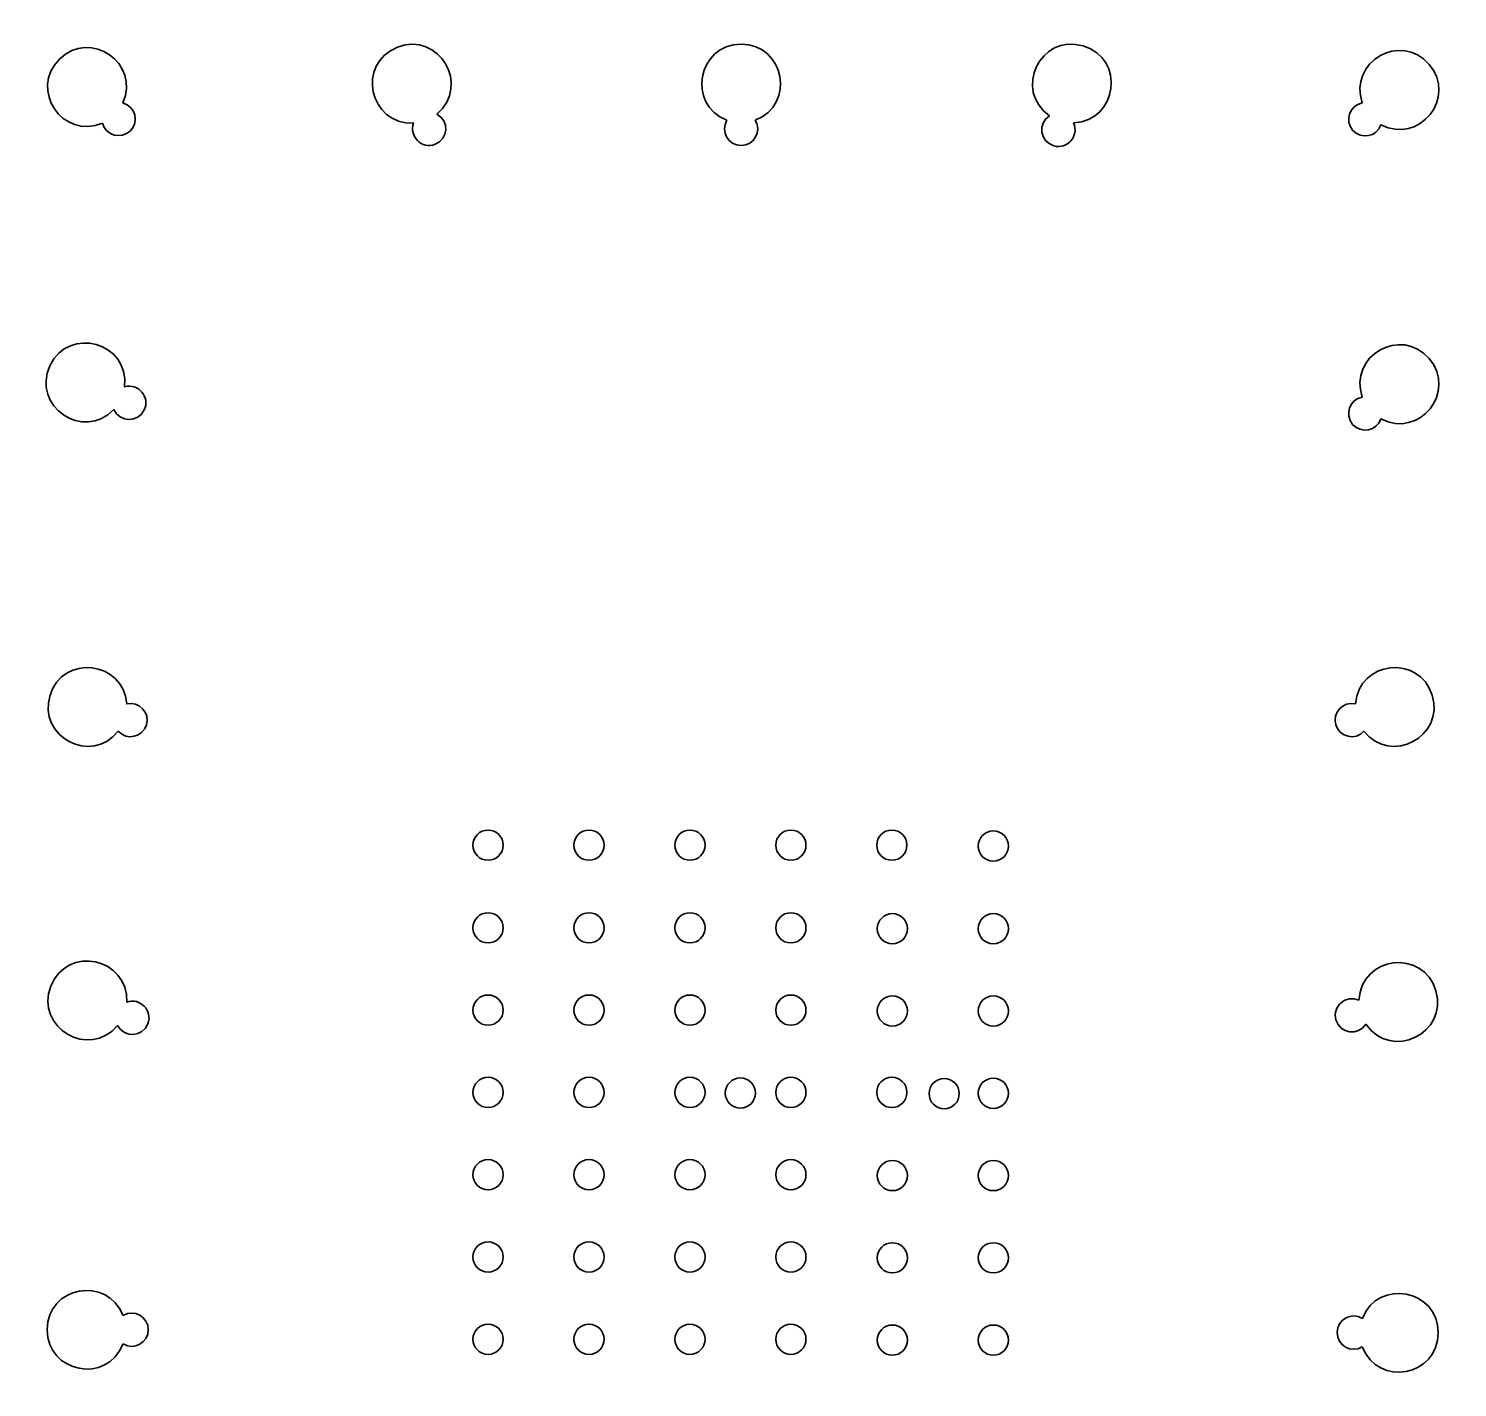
# Model space of a CAD drawing. Header units: centimetres. Extents: x -10.7 to 10.7, y -4.6 to 4.6.
# Drawn here: x 0.502 to 5.231, y -0.154 to 4.343 of the extents above; entities that cross this region are included whole.
import ezdxf

# ---------------------------------------------------------------- set-up
doc = ezdxf.new("R2010")
doc.units = ezdxf.units.CM
doc.header["$MEASUREMENT"] = 0
doc.layers.add('Layer 1', color=7, linetype='Continuous')

msp = doc.modelspace()

# ---------------------------------------------------------------- linework, layer by layer
at = {"layer": 'Layer 1', "color": 5, "lineweight": 35}
for points, knots in [([(0.74666, 4.03057), (0.61467, 3.97389), (0.50181, 4.14157), (0.60401, 4.24251), (0.60401, 4.24251), (0.7062, 4.34345), (0.87247, 4.22853), (0.81417, 4.09726), (0.81417, 4.09726), (0.85523, 4.08628), (0.86885, 4.03486), (0.83861, 4.005), (0.83861, 4.005), (0.80837, 3.97513), (0.75713, 3.98938), (0.74666, 4.03057)], [0, 0, 0, 0, 0.2, 0.2, 0.2, 0.2, 0.4, 0.4, 0.4, 0.4, 0.6, 0.6, 0.6, 0.6, 1, 1, 1, 1]), ([(1.85299, 4.06065), (1.89496, 4.03884), (1.89164, 3.97772), (1.84755, 3.96059), (1.84755, 3.96059), (1.80345, 3.94345), (1.75973, 3.98629), (1.77596, 4.03072), (1.77596, 4.03072), (1.62878, 4.02378), (1.58541, 4.22838), (1.72275, 4.28175), (1.72275, 4.28175), (1.86009, 4.33512), (1.96625, 4.15491), (1.85299, 4.06065)], [0, 0, 0, 0, 0.2, 0.2, 0.2, 0.2, 0.4, 0.4, 0.4, 0.4, 0.6, 0.6, 0.6, 0.6, 1, 1, 1, 1]), ([(3.95979, 4.03146), (3.97972, 3.98856), (3.93978, 3.94218), (3.8944, 3.95552), (3.8944, 3.95552), (3.84901, 3.96885), (3.84052, 4.02947), (3.8805, 4.05476), (3.8805, 4.05476), (3.75967, 4.13909), (3.85019, 4.32764), (3.99156, 4.28609), (3.99156, 4.28609), (4.13292, 4.24454), (4.10703, 4.037), (3.95979, 4.03146)], [0, 0, 0, 0, 0.2, 0.2, 0.2, 0.2, 0.4, 0.4, 0.4, 0.4, 0.6, 0.6, 0.6, 0.6, 1, 1, 1, 1]), ([(4.91561, 4.09723), (4.86816, 4.2328), (5.04321, 4.33384), (5.13687, 4.22494), (5.13687, 4.22494), (5.23053, 4.11604), (5.10444, 3.95807), (4.97749, 4.02528), (4.97749, 4.02528), (4.9637, 3.98508), (4.91148, 3.97504), (4.88376, 4.00725), (4.88376, 4.00725), (4.85605, 4.03948), (4.8738, 4.08961), (4.91561, 4.09723)], [0, 0, 0, 0, 0.2, 0.2, 0.2, 0.2, 0.4, 0.4, 0.4, 0.4, 0.6, 0.6, 0.6, 0.6, 1, 1, 1, 1]), ([(2.8128, 4.04018), (2.67867, 4.09225), (2.71596, 4.29136), (2.85984, 4.29136), (2.85984, 4.29136), (3.00372, 4.29136), (3.04101, 4.09225), (2.90688, 4.04018)], [0, 0, 0, 0, 0.3333333, 0.3333333, 0.3333333, 0.3333333, 1, 1, 1, 1]), ([(2.90688, 4.04018), (2.92908, 4.00352), (2.90269, 3.95668), (2.85984, 3.95668), (2.85984, 3.95668), (2.81699, 3.95668), (2.7906, 4.00352), (2.8128, 4.04018)], [0, 0, 0, 0, 0.3333333, 0.3333333, 0.3333333, 0.3333333, 1, 1, 1, 1]), ([(0.78442, 3.08282), (0.80333, 3.03947), (0.86453, 3.03864), (0.88463, 3.08147), (0.88463, 3.08147), (0.90471, 3.12431), (0.86495, 3.17082), (0.81951, 3.15765), (0.81951, 3.15765), (0.83643, 3.30401), (0.63524, 3.36118), (0.57267, 3.22778), (0.57267, 3.22778), (0.5101, 3.09438), (0.68269, 2.97624), (0.78442, 3.08282)], [0, 0, 0, 0, 0.2, 0.2, 0.2, 0.2, 0.4, 0.4, 0.4, 0.4, 0.6, 0.6, 0.6, 0.6, 1, 1, 1, 1]), ([(4.91561, 3.12359), (4.86816, 3.25916), (5.04321, 3.3602), (5.13687, 3.2513), (5.13687, 3.2513), (5.23053, 3.1424), (5.10444, 2.98443), (4.97749, 3.05164), (4.97749, 3.05164), (4.9637, 3.01144), (4.91148, 3.0014), (4.88376, 3.03361), (4.88376, 3.03361), (4.85605, 3.06584), (4.8738, 3.11597), (4.91561, 3.12359)], [0, 0, 0, 0, 0.2, 0.2, 0.2, 0.2, 0.4, 0.4, 0.4, 0.4, 0.6, 0.6, 0.6, 0.6, 1, 1, 1, 1]), ([(0.79865, 2.01758), (0.70916, 1.90522), (0.53042, 1.99958), (0.57272, 2.13685), (0.57272, 2.13685), (0.61502, 2.27412), (0.81587, 2.25151), (0.82659, 2.10827), (0.82659, 2.10827), (0.86796, 2.11802), (0.90428, 2.07916), (0.89176, 2.03854), (0.89176, 2.03854), (0.87924, 1.99792), (0.82735, 1.98625), (0.79865, 2.01758)], [0, 0, 0, 0, 0.2, 0.2, 0.2, 0.2, 0.4, 0.4, 0.4, 0.4, 0.6, 0.6, 0.6, 0.6, 1, 1, 1, 1]), ([(4.92103, 2.01758), (5.01052, 1.90522), (5.18927, 1.99958), (5.14696, 2.13685), (5.14696, 2.13685), (5.10466, 2.27412), (4.90381, 2.25151), (4.89309, 2.10827), (4.89309, 2.10827), (4.85172, 2.11802), (4.8154, 2.07916), (4.82792, 2.03854), (4.82792, 2.03854), (4.84044, 1.99792), (4.89233, 1.98625), (4.92103, 2.01758)], [0, 0, 0, 0, 0.2, 0.2, 0.2, 0.2, 0.4, 0.4, 0.4, 0.4, 0.6, 0.6, 0.6, 0.6, 1, 1, 1, 1]), ([(2.07253, 1.64073), (2.07253, 1.66834), (2.05014, 1.69073), (2.02253, 1.69073), (2.02253, 1.69073), (1.99491, 1.69073), (1.97253, 1.66834), (1.97253, 1.64073), (1.97253, 1.64073), (1.97253, 1.61311), (1.99491, 1.59073), (2.02253, 1.59073), (2.02253, 1.59073), (2.05014, 1.59073), (2.07253, 1.61311), (2.07253, 1.64073)], [0, 0, 0, 0, 0.2, 0.2, 0.2, 0.2, 0.4, 0.4, 0.4, 0.4, 0.6, 0.6, 0.6, 0.6, 1, 1, 1, 1]), ([(2.40656, 1.64073), (2.40656, 1.66834), (2.38417, 1.69073), (2.35656, 1.69073), (2.35656, 1.69073), (2.32895, 1.69073), (2.30656, 1.66834), (2.30656, 1.64073), (2.30656, 1.64073), (2.30656, 1.61311), (2.32895, 1.59073), (2.35656, 1.59073), (2.35656, 1.59073), (2.38417, 1.59073), (2.40656, 1.61311), (2.40656, 1.64073)], [0, 0, 0, 0, 0.2, 0.2, 0.2, 0.2, 0.4, 0.4, 0.4, 0.4, 0.6, 0.6, 0.6, 0.6, 1, 1, 1, 1]), ([(2.74059, 1.64073), (2.74059, 1.66834), (2.7182, 1.69073), (2.69059, 1.69073), (2.69059, 1.69073), (2.66298, 1.69073), (2.64059, 1.66834), (2.64059, 1.64073), (2.64059, 1.64073), (2.64059, 1.61311), (2.66298, 1.59073), (2.69059, 1.59073), (2.69059, 1.59073), (2.7182, 1.59073), (2.74059, 1.61311), (2.74059, 1.64073)], [0, 0, 0, 0, 0.2, 0.2, 0.2, 0.2, 0.4, 0.4, 0.4, 0.4, 0.6, 0.6, 0.6, 0.6, 1, 1, 1, 1]), ([(3.07461, 1.64073), (3.07461, 1.66834), (3.05222, 1.69073), (3.02461, 1.69073), (3.02461, 1.69073), (2.99699, 1.69073), (2.97461, 1.66834), (2.97461, 1.64073), (2.97461, 1.64073), (2.97461, 1.61311), (2.99699, 1.59073), (3.02461, 1.59073), (3.02461, 1.59073), (3.05222, 1.59073), (3.07461, 1.61311), (3.07461, 1.64073)], [0, 0, 0, 0, 0.2, 0.2, 0.2, 0.2, 0.4, 0.4, 0.4, 0.4, 0.6, 0.6, 0.6, 0.6, 1, 1, 1, 1]), ([(3.40864, 1.64073), (3.40864, 1.66834), (3.38625, 1.69073), (3.35864, 1.69073), (3.35864, 1.69073), (3.33103, 1.69073), (3.30864, 1.66834), (3.30864, 1.64073), (3.30864, 1.64073), (3.30864, 1.61311), (3.33103, 1.59073), (3.35864, 1.59073), (3.35864, 1.59073), (3.38625, 1.59073), (3.40864, 1.61311), (3.40864, 1.64073)], [0, 0, 0, 0, 0.2, 0.2, 0.2, 0.2, 0.4, 0.4, 0.4, 0.4, 0.6, 0.6, 0.6, 0.6, 1, 1, 1, 1]), ([(3.74466, 1.63792), (3.74466, 1.66553), (3.72228, 1.68791), (3.69466, 1.68791), (3.69466, 1.68791), (3.66705, 1.68791), (3.64467, 1.66553), (3.64467, 1.63792), (3.64467, 1.63792), (3.64467, 1.6103), (3.66705, 1.58791), (3.69466, 1.58791), (3.69466, 1.58791), (3.72228, 1.58791), (3.74466, 1.6103), (3.74466, 1.63792)], [0, 0, 0, 0, 0.2, 0.2, 0.2, 0.2, 0.4, 0.4, 0.4, 0.4, 0.6, 0.6, 0.6, 0.6, 1, 1, 1, 1]), ([(2.07253, 1.36718), (2.07253, 1.39479), (2.05014, 1.41718), (2.02253, 1.41718), (2.02253, 1.41718), (1.99491, 1.41718), (1.97253, 1.39479), (1.97253, 1.36718), (1.97253, 1.36718), (1.97253, 1.33956), (1.99491, 1.31718), (2.02253, 1.31718), (2.02253, 1.31718), (2.05014, 1.31718), (2.07253, 1.33956), (2.07253, 1.36718)], [0, 0, 0, 0, 0.2, 0.2, 0.2, 0.2, 0.4, 0.4, 0.4, 0.4, 0.6, 0.6, 0.6, 0.6, 1, 1, 1, 1]), ([(2.40656, 1.36718), (2.40656, 1.39479), (2.38417, 1.41718), (2.35656, 1.41718), (2.35656, 1.41718), (2.32895, 1.41718), (2.30656, 1.39479), (2.30656, 1.36718), (2.30656, 1.36718), (2.30656, 1.33956), (2.32895, 1.31718), (2.35656, 1.31718), (2.35656, 1.31718), (2.38417, 1.31718), (2.40656, 1.33956), (2.40656, 1.36718)], [0, 0, 0, 0, 0.2, 0.2, 0.2, 0.2, 0.4, 0.4, 0.4, 0.4, 0.6, 0.6, 0.6, 0.6, 1, 1, 1, 1]), ([(2.74059, 1.36718), (2.74059, 1.39479), (2.7182, 1.41718), (2.69059, 1.41718), (2.69059, 1.41718), (2.66298, 1.41718), (2.64059, 1.39479), (2.64059, 1.36718), (2.64059, 1.36718), (2.64059, 1.33956), (2.66298, 1.31718), (2.69059, 1.31718), (2.69059, 1.31718), (2.7182, 1.31718), (2.74059, 1.33956), (2.74059, 1.36718)], [0, 0, 0, 0, 0.2, 0.2, 0.2, 0.2, 0.4, 0.4, 0.4, 0.4, 0.6, 0.6, 0.6, 0.6, 1, 1, 1, 1]), ([(3.07461, 1.36718), (3.07461, 1.39479), (3.05222, 1.41718), (3.02461, 1.41718), (3.02461, 1.41718), (2.99699, 1.41718), (2.97461, 1.39479), (2.97461, 1.36718), (2.97461, 1.36718), (2.97461, 1.33956), (2.99699, 1.31718), (3.02461, 1.31718), (3.02461, 1.31718), (3.05222, 1.31718), (3.07461, 1.33956), (3.07461, 1.36718)], [0, 0, 0, 0, 0.2, 0.2, 0.2, 0.2, 0.4, 0.4, 0.4, 0.4, 0.6, 0.6, 0.6, 0.6, 1, 1, 1, 1]), ([(3.41063, 1.36437), (3.41063, 1.39198), (3.38825, 1.41437), (3.36063, 1.41437), (3.36063, 1.41437), (3.33302, 1.41437), (3.31063, 1.39198), (3.31063, 1.36437), (3.31063, 1.36437), (3.31063, 1.33675), (3.33302, 1.31437), (3.36063, 1.31437), (3.36063, 1.31437), (3.38825, 1.31437), (3.41063, 1.33675), (3.41063, 1.36437)], [0, 0, 0, 0, 0.2, 0.2, 0.2, 0.2, 0.4, 0.4, 0.4, 0.4, 0.6, 0.6, 0.6, 0.6, 1, 1, 1, 1]), ([(3.74466, 1.36437), (3.74466, 1.39198), (3.72228, 1.41437), (3.69466, 1.41437), (3.69466, 1.41437), (3.66705, 1.41437), (3.64467, 1.39198), (3.64467, 1.36437), (3.64467, 1.36437), (3.64467, 1.33675), (3.66705, 1.31437), (3.69466, 1.31437), (3.69466, 1.31437), (3.72228, 1.31437), (3.74466, 1.33675), (3.74466, 1.36437)], [0, 0, 0, 0, 0.2, 0.2, 0.2, 0.2, 0.4, 0.4, 0.4, 0.4, 0.6, 0.6, 0.6, 0.6, 1, 1, 1, 1]), ([(0.79657, 1.04398), (0.81839, 1.00201), (0.8795, 1.00534), (0.89663, 1.04943), (0.89663, 1.04943), (0.91377, 1.09352), (0.87094, 1.13724), (0.8265, 1.12101), (0.8265, 1.12101), (0.83345, 1.26819), (0.62884, 1.31157), (0.57547, 1.17423), (0.57547, 1.17423), (0.5221, 1.03689), (0.70231, 0.93073), (0.79657, 1.04398)], [0, 0, 0, 0, 0.2, 0.2, 0.2, 0.2, 0.4, 0.4, 0.4, 0.4, 0.6, 0.6, 0.6, 0.6, 1, 1, 1, 1]), ([(4.90474, 1.12742), (4.8619, 1.14747), (4.81541, 1.10766), (4.82862, 1.06223), (4.82862, 1.06223), (4.84184, 1.01681), (4.90242, 1.00816), (4.92783, 1.04806), (4.92783, 1.04806), (5.01182, 0.92701), (5.20062, 1.01701), (5.15946, 1.15849), (5.15946, 1.15849), (5.1183, 1.29997), (4.91069, 1.27464), (4.90474, 1.12742)], [0, 0, 0, 0, 0.2, 0.2, 0.2, 0.2, 0.4, 0.4, 0.4, 0.4, 0.6, 0.6, 0.6, 0.6, 1, 1, 1, 1]), ([(2.07253, 1.09483), (2.07253, 1.12245), (2.05014, 1.14484), (2.02253, 1.14484), (2.02253, 1.14484), (1.99491, 1.14484), (1.97253, 1.12245), (1.97253, 1.09483), (1.97253, 1.09483), (1.97253, 1.06722), (1.99491, 1.04484), (2.02253, 1.04484), (2.02253, 1.04484), (2.05014, 1.04484), (2.07253, 1.06722), (2.07253, 1.09483)], [0, 0, 0, 0, 0.2, 0.2, 0.2, 0.2, 0.4, 0.4, 0.4, 0.4, 0.6, 0.6, 0.6, 0.6, 1, 1, 1, 1]), ([(2.40656, 1.09483), (2.40656, 1.12245), (2.38417, 1.14484), (2.35656, 1.14484), (2.35656, 1.14484), (2.32895, 1.14484), (2.30656, 1.12245), (2.30656, 1.09483), (2.30656, 1.09483), (2.30656, 1.06722), (2.32895, 1.04484), (2.35656, 1.04484), (2.35656, 1.04484), (2.38417, 1.04484), (2.40656, 1.06722), (2.40656, 1.09483)], [0, 0, 0, 0, 0.2, 0.2, 0.2, 0.2, 0.4, 0.4, 0.4, 0.4, 0.6, 0.6, 0.6, 0.6, 1, 1, 1, 1]), ([(2.74059, 1.09483), (2.74059, 1.12245), (2.7182, 1.14484), (2.69059, 1.14484), (2.69059, 1.14484), (2.66298, 1.14484), (2.64059, 1.12245), (2.64059, 1.09483), (2.64059, 1.09483), (2.64059, 1.06722), (2.66298, 1.04484), (2.69059, 1.04484), (2.69059, 1.04484), (2.7182, 1.04484), (2.74059, 1.06722), (2.74059, 1.09483)], [0, 0, 0, 0, 0.2, 0.2, 0.2, 0.2, 0.4, 0.4, 0.4, 0.4, 0.6, 0.6, 0.6, 0.6, 1, 1, 1, 1]), ([(3.07461, 1.09483), (3.07461, 1.12245), (3.05222, 1.14484), (3.02461, 1.14484), (3.02461, 1.14484), (2.99699, 1.14484), (2.97461, 1.12245), (2.97461, 1.09483), (2.97461, 1.09483), (2.97461, 1.06722), (2.99699, 1.04484), (3.02461, 1.04484), (3.02461, 1.04484), (3.05222, 1.04484), (3.07461, 1.06722), (3.07461, 1.09483)], [0, 0, 0, 0, 0.2, 0.2, 0.2, 0.2, 0.4, 0.4, 0.4, 0.4, 0.6, 0.6, 0.6, 0.6, 1, 1, 1, 1]), ([(3.41063, 1.09202), (3.41063, 1.11964), (3.38825, 1.14203), (3.36063, 1.14203), (3.36063, 1.14203), (3.33302, 1.14203), (3.31063, 1.11964), (3.31063, 1.09202), (3.31063, 1.09202), (3.31063, 1.06441), (3.33302, 1.04202), (3.36063, 1.04202), (3.36063, 1.04202), (3.38825, 1.04202), (3.41063, 1.06441), (3.41063, 1.09202)], [0, 0, 0, 0, 0.2, 0.2, 0.2, 0.2, 0.4, 0.4, 0.4, 0.4, 0.6, 0.6, 0.6, 0.6, 1, 1, 1, 1]), ([(3.74466, 1.09202), (3.74466, 1.11964), (3.72228, 1.14203), (3.69466, 1.14203), (3.69466, 1.14203), (3.66705, 1.14203), (3.64467, 1.11964), (3.64467, 1.09202), (3.64467, 1.09202), (3.64467, 1.06441), (3.66705, 1.04202), (3.69466, 1.04202), (3.69466, 1.04202), (3.72228, 1.04202), (3.74466, 1.06441), (3.74466, 1.09202)], [0, 0, 0, 0, 0.2, 0.2, 0.2, 0.2, 0.4, 0.4, 0.4, 0.4, 0.6, 0.6, 0.6, 0.6, 1, 1, 1, 1]), ([(2.07253, 0.82249), (2.07253, 0.85011), (2.05014, 0.87249), (2.02253, 0.87249), (2.02253, 0.87249), (1.99491, 0.87249), (1.97253, 0.85011), (1.97253, 0.82249), (1.97253, 0.82249), (1.97253, 0.79487), (1.99491, 0.77248), (2.02253, 0.77248), (2.02253, 0.77248), (2.05014, 0.77248), (2.07253, 0.79487), (2.07253, 0.82249)], [0, 0, 0, 0, 0.2, 0.2, 0.2, 0.2, 0.4, 0.4, 0.4, 0.4, 0.6, 0.6, 0.6, 0.6, 1, 1, 1, 1]), ([(2.40656, 0.82249), (2.40656, 0.85011), (2.38417, 0.87249), (2.35656, 0.87249), (2.35656, 0.87249), (2.32895, 0.87249), (2.30656, 0.85011), (2.30656, 0.82249), (2.30656, 0.82249), (2.30656, 0.79487), (2.32895, 0.77248), (2.35656, 0.77248), (2.35656, 0.77248), (2.38417, 0.77248), (2.40656, 0.79487), (2.40656, 0.82249)], [0, 0, 0, 0, 0.2, 0.2, 0.2, 0.2, 0.4, 0.4, 0.4, 0.4, 0.6, 0.6, 0.6, 0.6, 1, 1, 1, 1]), ([(2.74059, 0.82249), (2.74059, 0.85011), (2.7182, 0.87249), (2.69059, 0.87249), (2.69059, 0.87249), (2.66298, 0.87249), (2.64059, 0.85011), (2.64059, 0.82249), (2.64059, 0.82249), (2.64059, 0.79487), (2.66298, 0.77248), (2.69059, 0.77248), (2.69059, 0.77248), (2.7182, 0.77248), (2.74059, 0.79487), (2.74059, 0.82249)], [0, 0, 0, 0, 0.2, 0.2, 0.2, 0.2, 0.4, 0.4, 0.4, 0.4, 0.6, 0.6, 0.6, 0.6, 1, 1, 1, 1]), ([(2.90759, 0.82032), (2.90759, 0.84794), (2.88522, 0.87032), (2.8576, 0.87032), (2.8576, 0.87032), (2.82999, 0.87032), (2.8076, 0.84794), (2.8076, 0.82032), (2.8076, 0.82032), (2.8076, 0.7927), (2.82999, 0.77031), (2.8576, 0.77031), (2.8576, 0.77031), (2.88522, 0.77031), (2.90759, 0.7927), (2.90759, 0.82032)], [0, 0, 0, 0, 0.2, 0.2, 0.2, 0.2, 0.4, 0.4, 0.4, 0.4, 0.6, 0.6, 0.6, 0.6, 1, 1, 1, 1]), ([(3.07461, 0.82249), (3.07461, 0.85011), (3.05222, 0.87249), (3.02461, 0.87249), (3.02461, 0.87249), (2.99699, 0.87249), (2.97461, 0.85011), (2.97461, 0.82249), (2.97461, 0.82249), (2.97461, 0.79487), (2.99699, 0.77248), (3.02461, 0.77248), (3.02461, 0.77248), (3.05222, 0.77248), (3.07461, 0.79487), (3.07461, 0.82249)], [0, 0, 0, 0, 0.2, 0.2, 0.2, 0.2, 0.4, 0.4, 0.4, 0.4, 0.6, 0.6, 0.6, 0.6, 1, 1, 1, 1]), ([(3.40864, 0.82249), (3.40864, 0.85011), (3.38625, 0.87249), (3.35864, 0.87249), (3.35864, 0.87249), (3.33103, 0.87249), (3.30864, 0.85011), (3.30864, 0.82249), (3.30864, 0.82249), (3.30864, 0.79487), (3.33103, 0.77248), (3.35864, 0.77248), (3.35864, 0.77248), (3.38625, 0.77248), (3.40864, 0.79487), (3.40864, 0.82249)], [0, 0, 0, 0, 0.2, 0.2, 0.2, 0.2, 0.4, 0.4, 0.4, 0.4, 0.6, 0.6, 0.6, 0.6, 1, 1, 1, 1]), ([(3.58186, 0.8186), (3.58186, 0.84621), (3.55948, 0.8686), (3.53187, 0.8686), (3.53187, 0.8686), (3.50425, 0.8686), (3.48187, 0.84621), (3.48187, 0.8186), (3.48187, 0.8186), (3.48187, 0.79097), (3.50425, 0.76859), (3.53187, 0.76859), (3.53187, 0.76859), (3.55948, 0.76859), (3.58186, 0.79097), (3.58186, 0.8186)], [0, 0, 0, 0, 0.2, 0.2, 0.2, 0.2, 0.4, 0.4, 0.4, 0.4, 0.6, 0.6, 0.6, 0.6, 1, 1, 1, 1]), ([(3.74466, 0.81968), (3.74466, 0.8473), (3.72228, 0.86968), (3.69466, 0.86968), (3.69466, 0.86968), (3.66705, 0.86968), (3.64467, 0.8473), (3.64467, 0.81968), (3.64467, 0.81968), (3.64467, 0.79206), (3.66705, 0.76967), (3.69466, 0.76967), (3.69466, 0.76967), (3.72228, 0.76967), (3.74466, 0.79206), (3.74466, 0.81968)], [0, 0, 0, 0, 0.2, 0.2, 0.2, 0.2, 0.4, 0.4, 0.4, 0.4, 0.6, 0.6, 0.6, 0.6, 1, 1, 1, 1]), ([(2.07253, 0.55014), (2.07253, 0.57775), (2.05014, 0.60014), (2.02253, 0.60014), (2.02253, 0.60014), (1.99491, 0.60014), (1.97253, 0.57775), (1.97253, 0.55014), (1.97253, 0.55014), (1.97253, 0.52253), (1.99491, 0.50014), (2.02253, 0.50014), (2.02253, 0.50014), (2.05014, 0.50014), (2.07253, 0.52253), (2.07253, 0.55014)], [0, 0, 0, 0, 0.2, 0.2, 0.2, 0.2, 0.4, 0.4, 0.4, 0.4, 0.6, 0.6, 0.6, 0.6, 1, 1, 1, 1]), ([(2.40656, 0.55014), (2.40656, 0.57775), (2.38417, 0.60014), (2.35656, 0.60014), (2.35656, 0.60014), (2.32895, 0.60014), (2.30656, 0.57775), (2.30656, 0.55014), (2.30656, 0.55014), (2.30656, 0.52253), (2.32895, 0.50014), (2.35656, 0.50014), (2.35656, 0.50014), (2.38417, 0.50014), (2.40656, 0.52253), (2.40656, 0.55014)], [0, 0, 0, 0, 0.2, 0.2, 0.2, 0.2, 0.4, 0.4, 0.4, 0.4, 0.6, 0.6, 0.6, 0.6, 1, 1, 1, 1]), ([(2.74059, 0.55014), (2.74059, 0.57775), (2.7182, 0.60014), (2.69059, 0.60014), (2.69059, 0.60014), (2.66298, 0.60014), (2.64059, 0.57775), (2.64059, 0.55014), (2.64059, 0.55014), (2.64059, 0.52253), (2.66298, 0.50014), (2.69059, 0.50014), (2.69059, 0.50014), (2.7182, 0.50014), (2.74059, 0.52253), (2.74059, 0.55014)], [0, 0, 0, 0, 0.2, 0.2, 0.2, 0.2, 0.4, 0.4, 0.4, 0.4, 0.6, 0.6, 0.6, 0.6, 1, 1, 1, 1]), ([(3.07461, 0.55014), (3.07461, 0.57775), (3.05222, 0.60014), (3.02461, 0.60014), (3.02461, 0.60014), (2.99699, 0.60014), (2.97461, 0.57775), (2.97461, 0.55014), (2.97461, 0.55014), (2.97461, 0.52253), (2.99699, 0.50014), (3.02461, 0.50014), (3.02461, 0.50014), (3.05222, 0.50014), (3.07461, 0.52253), (3.07461, 0.55014)], [0, 0, 0, 0, 0.2, 0.2, 0.2, 0.2, 0.4, 0.4, 0.4, 0.4, 0.6, 0.6, 0.6, 0.6, 1, 1, 1, 1]), ([(3.41063, 0.54733), (3.41063, 0.57495), (3.38825, 0.59733), (3.36063, 0.59733), (3.36063, 0.59733), (3.33302, 0.59733), (3.31063, 0.57495), (3.31063, 0.54733), (3.31063, 0.54733), (3.31063, 0.51972), (3.33302, 0.49733), (3.36063, 0.49733), (3.36063, 0.49733), (3.38825, 0.49733), (3.41063, 0.51972), (3.41063, 0.54733)], [0, 0, 0, 0, 0.2, 0.2, 0.2, 0.2, 0.4, 0.4, 0.4, 0.4, 0.6, 0.6, 0.6, 0.6, 1, 1, 1, 1]), ([(3.74466, 0.54733), (3.74466, 0.57495), (3.72228, 0.59733), (3.69466, 0.59733), (3.69466, 0.59733), (3.66705, 0.59733), (3.64467, 0.57495), (3.64467, 0.54733), (3.64467, 0.54733), (3.64467, 0.51972), (3.66705, 0.49733), (3.69466, 0.49733), (3.69466, 0.49733), (3.72228, 0.49733), (3.74466, 0.51972), (3.74466, 0.54733)], [0, 0, 0, 0, 0.2, 0.2, 0.2, 0.2, 0.4, 0.4, 0.4, 0.4, 0.6, 0.6, 0.6, 0.6, 1, 1, 1, 1]), ([(2.07253, 0.2778), (2.07253, 0.30541), (2.05014, 0.3278), (2.02253, 0.3278), (2.02253, 0.3278), (1.99491, 0.3278), (1.97253, 0.30541), (1.97253, 0.2778), (1.97253, 0.2778), (1.97253, 0.25019), (1.99491, 0.2278), (2.02253, 0.2278), (2.02253, 0.2278), (2.05014, 0.2278), (2.07253, 0.25019), (2.07253, 0.2778)], [0, 0, 0, 0, 0.2, 0.2, 0.2, 0.2, 0.4, 0.4, 0.4, 0.4, 0.6, 0.6, 0.6, 0.6, 1, 1, 1, 1]), ([(2.40656, 0.2778), (2.40656, 0.30541), (2.38417, 0.3278), (2.35656, 0.3278), (2.35656, 0.3278), (2.32895, 0.3278), (2.30656, 0.30541), (2.30656, 0.2778), (2.30656, 0.2778), (2.30656, 0.25019), (2.32895, 0.2278), (2.35656, 0.2278), (2.35656, 0.2278), (2.38417, 0.2278), (2.40656, 0.25019), (2.40656, 0.2778)], [0, 0, 0, 0, 0.2, 0.2, 0.2, 0.2, 0.4, 0.4, 0.4, 0.4, 0.6, 0.6, 0.6, 0.6, 1, 1, 1, 1]), ([(2.74059, 0.2778), (2.74059, 0.30541), (2.7182, 0.3278), (2.69059, 0.3278), (2.69059, 0.3278), (2.66298, 0.3278), (2.64059, 0.30541), (2.64059, 0.2778), (2.64059, 0.2778), (2.64059, 0.25019), (2.66298, 0.2278), (2.69059, 0.2278), (2.69059, 0.2278), (2.7182, 0.2278), (2.74059, 0.25019), (2.74059, 0.2778)], [0, 0, 0, 0, 0.2, 0.2, 0.2, 0.2, 0.4, 0.4, 0.4, 0.4, 0.6, 0.6, 0.6, 0.6, 1, 1, 1, 1]), ([(3.07461, 0.2778), (3.07461, 0.30541), (3.05222, 0.3278), (3.02461, 0.3278), (3.02461, 0.3278), (2.99699, 0.3278), (2.97461, 0.30541), (2.97461, 0.2778), (2.97461, 0.2778), (2.97461, 0.25019), (2.99699, 0.2278), (3.02461, 0.2278), (3.02461, 0.2278), (3.05222, 0.2278), (3.07461, 0.25019), (3.07461, 0.2778)], [0, 0, 0, 0, 0.2, 0.2, 0.2, 0.2, 0.4, 0.4, 0.4, 0.4, 0.6, 0.6, 0.6, 0.6, 1, 1, 1, 1]), ([(3.41063, 0.27499), (3.41063, 0.3026), (3.38825, 0.32499), (3.36063, 0.32499), (3.36063, 0.32499), (3.33302, 0.32499), (3.31063, 0.3026), (3.31063, 0.27499), (3.31063, 0.27499), (3.31063, 0.24737), (3.33302, 0.22499), (3.36063, 0.22499), (3.36063, 0.22499), (3.38825, 0.22499), (3.41063, 0.24737), (3.41063, 0.27499)], [0, 0, 0, 0, 0.2, 0.2, 0.2, 0.2, 0.4, 0.4, 0.4, 0.4, 0.6, 0.6, 0.6, 0.6, 1, 1, 1, 1]), ([(3.74466, 0.27499), (3.74466, 0.3026), (3.72228, 0.32499), (3.69466, 0.32499), (3.69466, 0.32499), (3.66705, 0.32499), (3.64467, 0.3026), (3.64467, 0.27499), (3.64467, 0.27499), (3.64467, 0.24737), (3.66705, 0.22499), (3.69466, 0.22499), (3.69466, 0.22499), (3.72228, 0.22499), (3.74466, 0.24737), (3.74466, 0.27499)], [0, 0, 0, 0, 0.2, 0.2, 0.2, 0.2, 0.4, 0.4, 0.4, 0.4, 0.6, 0.6, 0.6, 0.6, 1, 1, 1, 1]), ([(0.81459, 0.08418), (0.76252, 0.21832), (0.5634, 0.18101), (0.5634, 0.03713), (0.5634, 0.03713), (0.5634, -0.10675), (0.76252, -0.14405), (0.81459, -0.00991)], [0, 0, 0, 0, 0.3333333, 0.3333333, 0.3333333, 0.3333333, 1, 1, 1, 1]), ([(4.91577, -0.01961), (4.96748, -0.15389), (5.1667, -0.11714), (5.16709, 0.02674), (5.16709, 0.02674), (5.16748, 0.17064), (4.96846, 0.20847), (4.91603, 0.07448)], [0, 0, 0, 0, 0.3333333, 0.3333333, 0.3333333, 0.3333333, 1, 1, 1, 1]), ([(0.81459, -0.00991), (0.85125, -0.03211), (0.89809, -0.00572), (0.89809, 0.03713), (0.89809, 0.03713), (0.89809, 0.07999), (0.85125, 0.10638), (0.81459, 0.08418)], [0, 0, 0, 0, 0.3333333, 0.3333333, 0.3333333, 0.3333333, 1, 1, 1, 1]), ([(4.91603, 0.07448), (4.87944, 0.09678), (4.83252, 0.07052), (4.83241, 0.02766), (4.83241, 0.02766), (4.83229, -0.01519), (4.87906, -0.04172), (4.91577, -0.01961)], [0, 0, 0, 0, 0.3333333, 0.3333333, 0.3333333, 0.3333333, 1, 1, 1, 1]), ([(2.07253, 0.00546), (2.07253, 0.03307), (2.05014, 0.05546), (2.02253, 0.05546), (2.02253, 0.05546), (1.99491, 0.05546), (1.97253, 0.03307), (1.97253, 0.00546), (1.97253, 0.00546), (1.97253, -0.02216), (1.99491, -0.04454), (2.02253, -0.04454), (2.02253, -0.04454), (2.05014, -0.04454), (2.07253, -0.02216), (2.07253, 0.00546)], [0, 0, 0, 0, 0.2, 0.2, 0.2, 0.2, 0.4, 0.4, 0.4, 0.4, 0.6, 0.6, 0.6, 0.6, 1, 1, 1, 1]), ([(2.40656, 0.00546), (2.40656, 0.03307), (2.38417, 0.05546), (2.35656, 0.05546), (2.35656, 0.05546), (2.32895, 0.05546), (2.30656, 0.03307), (2.30656, 0.00546), (2.30656, 0.00546), (2.30656, -0.02216), (2.32895, -0.04454), (2.35656, -0.04454), (2.35656, -0.04454), (2.38417, -0.04454), (2.40656, -0.02216), (2.40656, 0.00546)], [0, 0, 0, 0, 0.2, 0.2, 0.2, 0.2, 0.4, 0.4, 0.4, 0.4, 0.6, 0.6, 0.6, 0.6, 1, 1, 1, 1]), ([(2.74059, 0.00546), (2.74059, 0.03307), (2.7182, 0.05546), (2.69059, 0.05546), (2.69059, 0.05546), (2.66298, 0.05546), (2.64059, 0.03307), (2.64059, 0.00546), (2.64059, 0.00546), (2.64059, -0.02216), (2.66298, -0.04454), (2.69059, -0.04454), (2.69059, -0.04454), (2.7182, -0.04454), (2.74059, -0.02216), (2.74059, 0.00546)], [0, 0, 0, 0, 0.2, 0.2, 0.2, 0.2, 0.4, 0.4, 0.4, 0.4, 0.6, 0.6, 0.6, 0.6, 1, 1, 1, 1]), ([(3.07461, 0.00546), (3.07461, 0.03307), (3.05222, 0.05546), (3.02461, 0.05546), (3.02461, 0.05546), (2.99699, 0.05546), (2.97461, 0.03307), (2.97461, 0.00546), (2.97461, 0.00546), (2.97461, -0.02216), (2.99699, -0.04454), (3.02461, -0.04454), (3.02461, -0.04454), (3.05222, -0.04454), (3.07461, -0.02216), (3.07461, 0.00546)], [0, 0, 0, 0, 0.2, 0.2, 0.2, 0.2, 0.4, 0.4, 0.4, 0.4, 0.6, 0.6, 0.6, 0.6, 1, 1, 1, 1]), ([(3.41063, 0.00265), (3.41063, 0.03026), (3.38825, 0.05264), (3.36063, 0.05264), (3.36063, 0.05264), (3.33302, 0.05264), (3.31063, 0.03026), (3.31063, 0.00265), (3.31063, 0.00265), (3.31063, -0.02497), (3.33302, -0.04735), (3.36063, -0.04735), (3.36063, -0.04735), (3.38825, -0.04735), (3.41063, -0.02497), (3.41063, 0.00265)], [0, 0, 0, 0, 0.2, 0.2, 0.2, 0.2, 0.4, 0.4, 0.4, 0.4, 0.6, 0.6, 0.6, 0.6, 1, 1, 1, 1]), ([(3.74466, 0.00265), (3.74466, 0.03026), (3.72228, 0.05264), (3.69466, 0.05264), (3.69466, 0.05264), (3.66705, 0.05264), (3.64467, 0.03026), (3.64467, 0.00265), (3.64467, 0.00265), (3.64467, -0.02497), (3.66705, -0.04735), (3.69466, -0.04735), (3.69466, -0.04735), (3.72228, -0.04735), (3.74466, -0.02497), (3.74466, 0.00265)], [0, 0, 0, 0, 0.2, 0.2, 0.2, 0.2, 0.4, 0.4, 0.4, 0.4, 0.6, 0.6, 0.6, 0.6, 1, 1, 1, 1])]:
    msp.add_open_spline(points, degree=3, knots=knots, dxfattribs=at)

doc.saveas('drawing.dxf')
